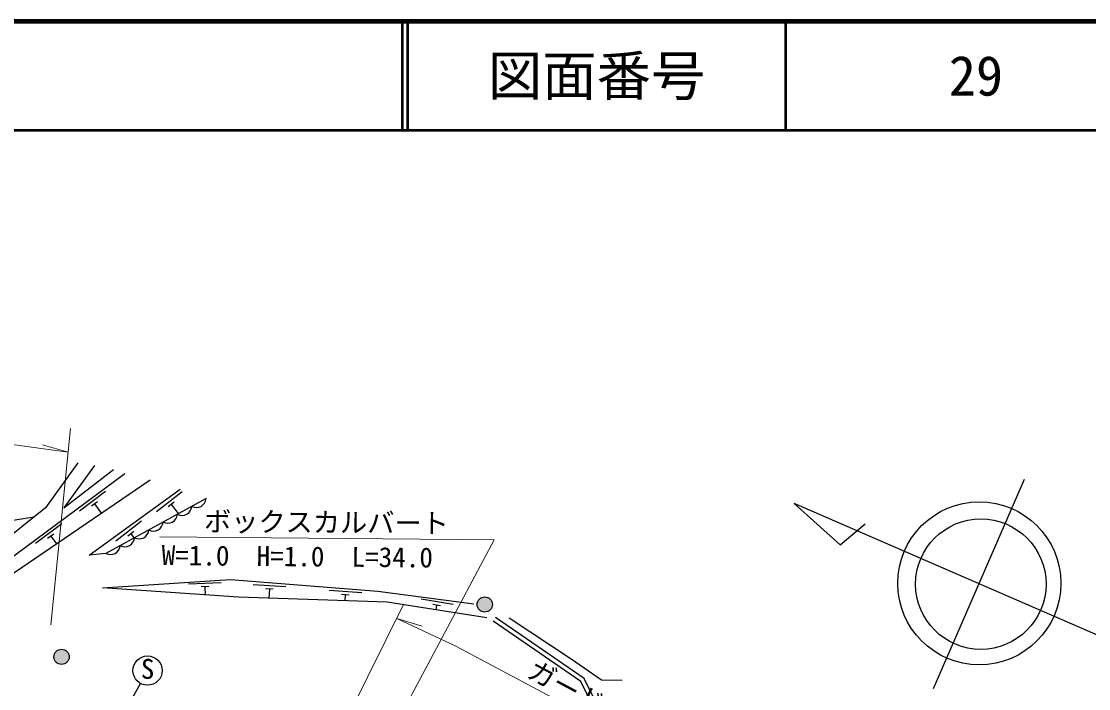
# Model space of a CAD drawing. Units: millimetres at full size, sheet at 1:1000; details may follow other scales. Extents: x 40000 to 680000, y 20000 to 380000.
# Drawn here: x 473739 to 571859, y 318632 to 380000 of the extents above; entities that cross this region are included whole.
import ezdxf
from ezdxf.enums import TextEntityAlignment as Align

# ---------------------------------------------------------------- set-up
doc = ezdxf.new("R2010")
doc.units = ezdxf.units.MM
doc.header["$LTSCALE"] = 1000
for name, color, linetype, lineweight in [('M-BGD', 7, 'Continuous', 25), ('M-BGD-EXST', 7, 'Continuous', 25), ('M-BMK-SRVR', 3, 'Continuous', 25), ('M-STR-HTXT', 7, 'Continuous', 13), ('M-TTL', 2, 'Continuous', 140), ('M-TTL-LINE', 7, 'Continuous', 50)]:
    doc.layers.add(name, color=color, linetype=linetype, lineweight=lineweight)
doc.layers.add('M-TTL-TXT', color=7, linetype='Continuous')
doc.styles.add('ＭＳ ゴシック', font='')
doc.styles.get('ＭＳ ゴシック').set_extended_font_data('MS Gothic')

msp = doc.modelspace()

# ---------------------------------------------------------------- hatches: boundary and pattern name
at = {"layer": 'M-BGD'}
for points in [[(517041, 326368, -1), (515641, 326368, -1)], [(478135, 321559, -1), (476735, 321559, -1)]]:
    msp.add_hatch(color=256, dxfattribs=at).paths.add_polyline_path(points)

# ---------------------------------------------------------------- linework, layer by layer
for p, q in [((481485, 336751), (479073, 334967)), ((488523, 336731), (486152, 334892)), ((480739, 335826), (480176, 335410)), ((480458, 335618), (481097, 334753)), ((487798, 335789), (487245, 335360)), ((487521, 335574), (488187, 334716)), ((477465, 333778), (475053, 331994)), ((484791, 334036), (482421, 332197)), ((476719, 332853), (476156, 332437)), ((476437, 332645), (476958, 331941)), ((484067, 333094), (483514, 332665)), ((483790, 332879), (484100, 332480)), ((492099, 328374), (489103, 328233)), ((490965, 328020), (490266, 327987)), ((490615, 328004), (490651, 327241)), ((498061, 328002), (495066, 328184)), ((496895, 327772), (496196, 327815)), ((496545, 327793), (496493, 326939)), ((505032, 327451), (502039, 327656)), ((503864, 327230), (503166, 327278)), ((503515, 327254), (503478, 326711)), ((513444, 326359), (510485, 326852)), ((512260, 326252), (511570, 326367)), ((511915, 326309), (511844, 325885))]:
    msp.add_line(p, q, dxfattribs=at)
for points in [[(474894, 334415), (467594, 333242), (464563, 333118), (461403, 333536), (457988, 334847), (456154, 336342), (454406, 338509), (452435, 341744), (451002, 344414)], [(478936, 339398), (475971, 335269), (471414, 331657), (464812, 327871), (461211, 326708), (450930, 325787), (448489, 327383), (445310, 344148)], [(480478, 339144), (477658, 335250), (482209, 338775)], [(485572, 337794), (471748, 328400), (469524, 326953), (467175, 325826), (465531, 325274), (460942, 324668), (458413, 324538), (452864, 324897)], [(457156, 325665), (460775, 325560), (464164, 326187), (466823, 327333), (470525, 329017), (483258, 338433)], [(490724, 336105), (481513, 331065), (479978, 330898), (488338, 336967)], [(516527, 325156), (507363, 326584), (493689, 327031), (481192, 327897), (492958, 328662), (506519, 327609), (515338, 326419)], [(527745, 299970), (528052, 303791), (528050, 307841), (527241, 313943), (526591, 316395), (525180, 319295), (517102, 324842)], [(528135, 299826), (528452, 303775), (528450, 307868), (527634, 314021), (526969, 316535), (525494, 319566), (517329, 325173)], [(528960, 319394), (527079, 319413), (524294, 321331), (518587, 325126)]]:
    msp.add_lwpolyline(points, dxfattribs=at)
for centre in [(516341, 326368), (477435, 321559)]:
    msp.add_circle(centre, 700, dxfattribs=at)
for centre in [(489825, 336186), (487193, 334746), (488509, 335466), (485877, 334026), (484561, 333306), (481929, 331866), (483245, 332586)]:
    msp.add_arc(centre, 903, 242.54144, 354.83139, dxfattribs=at)
at = {"layer": 'M-BGD-EXST'}
msp.add_line((480098, 310925), (484682, 319113), dxfattribs=at)
msp.add_circle((485341, 320291), 1350, dxfattribs=at)
at = {"layer": 'M-BMK-SRVR'}
for p, q in [((557610, 318647), (565969, 337912)), ((575091, 322508), (544791, 335655)), ((544791, 335655), (549000, 331860)), ((549000, 331860), (551302, 333785))]:
    msp.add_line(p, q, dxfattribs=at)
for centre, radius in [((561806, 328318), 7500), ((561947, 328247), 6000)]:
    msp.add_circle(centre, radius, dxfattribs=at)
at = {"layer": 'M-STR-HTXT'}
for p, q in [((476452, 324492), (478267, 342550)), ((478048, 340372), (475687, 341042)), ((500404, 309349), (508880, 326358)), ((508252, 325097), (510598, 324373))]:
    msp.add_line(p, q, dxfattribs=at)
for points in [[(360442, 334811), (370000, 337984), (376861, 339811), (384149, 341533), (392350, 343137), (401253, 344453), (409058, 345249), (425901, 345410), (439358, 345114), (449631, 344223), (459658, 342905), (478048, 340372)], [(503052, 305704), (517204, 332328), (486485, 332605)], [(508252, 325097), (513672, 322552), (526872, 315527), (540742, 306917)]]:
    msp.add_lwpolyline(points, dxfattribs=at)
at = {"layer": 'M-TTL'}
msp.add_line((680000, 380000), (40000, 380000), dxfattribs=at)
at = {"layer": 'M-TTL-LINE'}
for p, q in [((508747, 380000), (508747, 370000)), ((509247, 380000), (509247, 370000)), ((543997, 380000), (543997, 370000)), ((40000, 370000), (680000, 370000))]:
    msp.add_line(p, q, dxfattribs=at)

# ---------------------------------------------------------------- texts
at = {"layer": 'M-BGD-EXST', "style": 'ＭＳ ゴシック'}
msp.add_text('S', height=1833, rotation=358.508, dxfattribs=at).set_placement((484686, 318999), align=Align.BOTTOM_LEFT)
at = {"layer": 'M-STR-HTXT', "style": 'ＭＳ ゴシック'}
for s, rotation, p in [('ボックスカルバート', 359.485, (490524, 332568)), ('W=1.0  H=1.0  L=34.0', 359.485, (486627, 329450)), ('ガードパイプ', 331.979, (519848, 319265))]:
    msp.add_text(s, height=1833, rotation=rotation, dxfattribs=at).set_placement(p, align=Align.BOTTOM_LEFT)
at = {"layer": 'M-TTL-TXT', "style": 'ＭＳ ゴシック'}
for s, p in [('図面番号', (526622, 375000)), ('29', (561497, 375000))]:
    msp.add_text(s, height=3666, dxfattribs=at).set_placement(p, align=Align.MIDDLE_CENTER)

doc.saveas('drawing.dxf')
